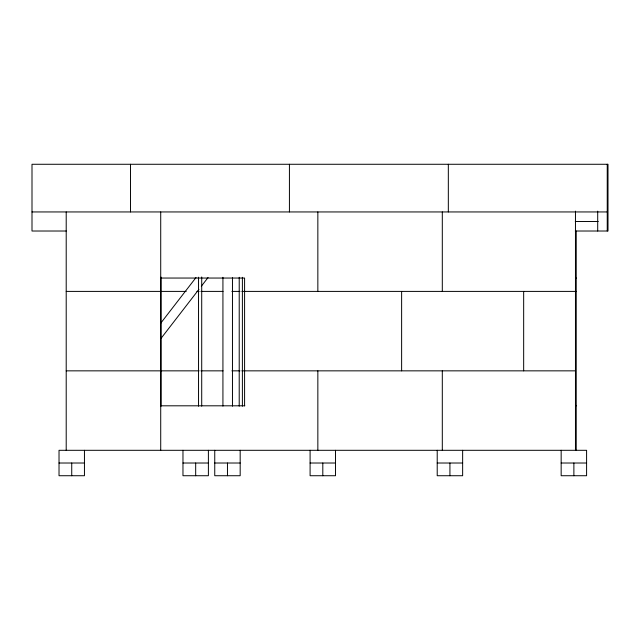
<?xml version="1.0" encoding="UTF-8"?>
<svg xmlns="http://www.w3.org/2000/svg" width="640" height="640" viewBox="0 0 640 640"><rect width="100%" height="100%" fill="white"/><g stroke="black" fill="none" stroke-linecap="round" stroke-linejoin="round"><path stroke-width="0.96" d="M160.672 323.256L196 277.552M161.152 338.232L198.904 289.376M201.344 286.224L208.048 277.552M32 211.944L607.24 211.944M575.288 221.48L598.256 221.48M66.208 231.016L32 231.016L32 164.272L608 164.272L608 231.016L575.288 231.016M160.72 278.048L244.592 278.048L244.592 405.808M575.464 278.048L576.224 278.048M66.208 291.4L160.72 291.4M160.936 291.4L186.208 291.4M196.92 291.4L199.128 291.4M200.912 291.4L223.032 291.4M231.896 291.4L239.96 291.4M241.888 291.4L576.224 291.4M66.208 370.848L160.72 370.848M160.936 370.848L199.136 370.848M200.912 370.848L223.032 370.848M231.896 370.848L239.96 370.848M241.888 370.848L575.464 370.848M160.512 405.808L244.816 405.808M575.464 405.808L576.224 405.808M59.024 463.016L84.448 463.016M182.968 463.016L208.392 463.016M214.752 463.016L240.176 463.016M310.096 463.016L335.52 463.016M437.216 463.016L462.64 463.016M561.16 463.016L586.592 463.016M607.24 164.272L607.24 231.016M597.704 211.152L597.704 231.016M576.224 231.016L576.224 450.304M575.464 211.152L575.464 450.304M573.88 463.016L573.88 475.728M561.16 450.304L561.16 475.728L586.592 475.728L586.592 450.304L59.024 450.304L59.024 475.728L84.448 475.728L84.448 450.304M523.664 291.4L523.664 370.848M462.64 450.304L462.64 475.728L437.216 475.728L437.216 450.304M449.928 463.016L449.928 475.728M448.328 164.272L448.328 211.944M442.304 211.944L442.304 291.4M442.304 370.848L442.304 450.304M401.624 291.4L401.624 370.848M335.52 450.304L335.52 475.728L310.096 475.728L310.096 450.304M322.808 463.016L322.808 475.728M317.848 211.944L317.848 291.4M317.848 370.848L317.848 450.304M289.424 164.272L289.424 211.944M242.392 277.304L242.392 406.16M240.176 450.304L240.176 475.728L214.752 475.728L214.752 450.304M239.224 277.304L239.216 406.16M232.464 277.76L232.464 406.16M227.464 463.016L227.464 475.728M222.928 277.304L222.928 406.088M208.392 450.304L208.392 475.728L182.968 475.728L182.968 450.304M201.712 276.976L201.712 406.16M198.536 277.192L198.544 406.184M195.68 463.016L195.68 475.728M161.032 277.096L161.04 406.16M160.72 211.944L160.72 450.304M130.52 164.272L130.52 211.944M71.736 463.016L71.736 475.728M66.208 211.944L66.208 450.304"/></g></svg>
